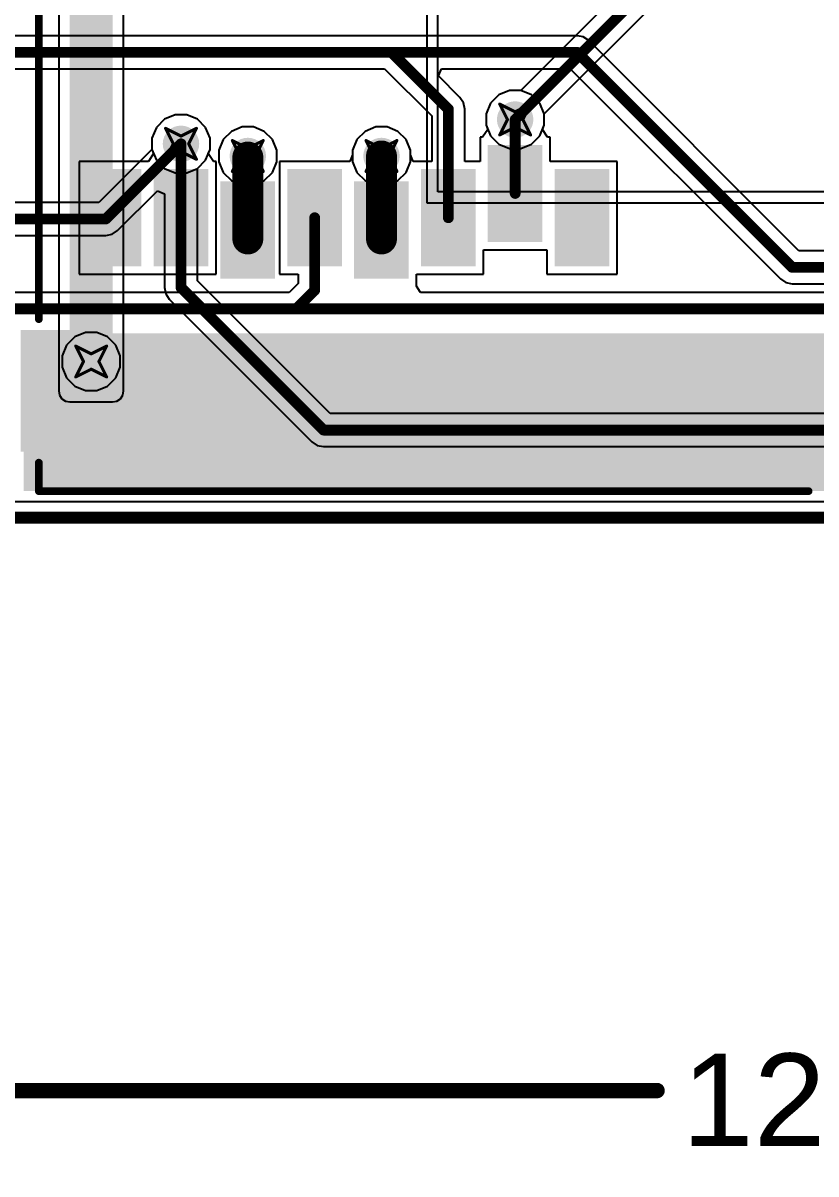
# Model space of a CAD drawing. Header units: inches. Extents: x -3 to 488, y -11 to 93.
# Drawn here: x 45.92 to 58.97, y -10.8 to 8.14 of the extents above; entities that cross this region are included whole.
import ezdxf

# ---------------------------------------------------------------- set-up
doc = ezdxf.new("R2010")
doc.units = ezdxf.units.IN
for name, color, linetype in [('Board Cutout', 216, 'Continuous'), ('Bottom Layer', 5, 'Continuous'), ('Dimension', 6, 'Continuous'), ('Drill Drawing', 1, 'Continuous'), ('Layer 1', 16, 'Continuous'), ('Layer 2', 76, 'Continuous'), ('Top Layer', 1, 'Continuous'), ('Top Overlay', 2, 'Continuous'), ('Top Paste', 8, 'Continuous'), ('Top Solder', 216, 'Continuous'), ('Via Holes', 16, 'Continuous')]:
    doc.layers.add(name, color=color, linetype=linetype)
doc.styles.add('Arial', font='', dxfattribs={"height": 0.2})
doc.styles.get('Arial').set_extended_font_data('Arial')

msp = doc.modelspace()

# ---------------------------------------------------------------- hatches: boundary and pattern name
at = {"layer": 'Bottom Layer'}
h = msp.add_hatch(color=5, dxfattribs=at)
edge = h.paths.add_edge_path()
edge.add_arc((54.018, 6.554), 0.3, 0, 360)
h = msp.add_hatch(color=5, dxfattribs=at)
edge = h.paths.add_edge_path()
edge.add_arc((48.518, 6.154), 0.3, 0, 360)
h = msp.add_hatch(color=5, dxfattribs=at)
edge = h.paths.add_edge_path()
edge.add_arc((49.618, 5.954), 0.3, 0, 360)
h = msp.add_hatch(color=5, dxfattribs=at)
edge = h.paths.add_edge_path()
edge.add_arc((51.818, 5.954), 0.3, 0, 360)
h = msp.add_hatch(color=5, dxfattribs=at)
edge = h.paths.add_edge_path()
edge.add_arc((47.04, 2.571), 0.3, 0, 360)
at = {"layer": 'Layer 1'}
h = msp.add_hatch(color=16, dxfattribs=at)
edge = h.paths.add_edge_path()
edge.add_arc((54.018, 6.554), 0.3, 0, 360)
h = msp.add_hatch(color=16, dxfattribs=at)
edge = h.paths.add_edge_path()
edge.add_arc((48.518, 6.154), 0.3, 0, 360)
h = msp.add_hatch(color=16, dxfattribs=at)
edge = h.paths.add_edge_path()
edge.add_arc((49.618, 5.954), 0.3, 0, 360)
h = msp.add_hatch(color=16, dxfattribs=at)
edge = h.paths.add_edge_path()
edge.add_arc((51.818, 5.954), 0.3, 0, 360)
h = msp.add_hatch(color=16, dxfattribs=at)
edge = h.paths.add_edge_path()
edge.add_arc((47.04, 2.571), 0.3, 0, 360)
at = {"layer": 'Layer 2'}
msp.add_hatch(color=76, dxfattribs=at).paths.add_polyline_path([(46.686, 2.087), (47.391, 2.087), (47.391, 17.686), (46.686, 17.686)])
h = msp.add_hatch(color=76, dxfattribs=at)
edge = h.paths.add_edge_path()
edge.add_arc((54.018, 6.554), 0.3, 0, 360)
h = msp.add_hatch(color=76, dxfattribs=at)
edge = h.paths.add_edge_path()
edge.add_arc((48.518, 6.154), 0.3, 0, 360)
h = msp.add_hatch(color=76, dxfattribs=at)
edge = h.paths.add_edge_path()
edge.add_arc((49.618, 5.954), 0.3, 0, 360)
h = msp.add_hatch(color=76, dxfattribs=at)
edge = h.paths.add_edge_path()
edge.add_arc((51.818, 5.954), 0.3, 0, 360)
h = msp.add_hatch(color=76, dxfattribs=at)
edge = h.paths.add_edge_path()
edge.add_arc((47.04, 2.571), 0.3, 0, 360)
at = {"layer": 'Top Layer'}
h = msp.add_hatch(color=1, dxfattribs=at)
edge = h.paths.add_edge_path()
edge.add_arc((54.018, 6.554), 0.3, 0, 360)
h = msp.add_hatch(color=1, dxfattribs=at)
edge = h.paths.add_edge_path()
edge.add_arc((48.518, 6.154), 0.3, 0, 360)
h = msp.add_hatch(color=1, dxfattribs=at)
edge = h.paths.add_edge_path()
edge.add_arc((49.618, 5.954), 0.3, 0, 360)
h = msp.add_hatch(color=1, dxfattribs=at)
edge = h.paths.add_edge_path()
edge.add_arc((51.818, 5.954), 0.3, 0, 360)
for points in [[(53.618, 6.087), (54.418, 6.087), (54.418, 4.587), (53.618, 4.587)], [(47.018, 5.687), (47.818, 5.687), (47.818, 4.187), (47.018, 4.187)], [(48.118, 5.687), (48.918, 5.687), (48.918, 4.187), (48.118, 4.187)], [(50.318, 5.687), (51.118, 5.687), (51.118, 4.187), (50.318, 4.187)], [(52.518, 5.687), (53.318, 5.687), (53.318, 4.187), (52.518, 4.187)], [(54.718, 5.687), (55.518, 5.687), (55.518, 4.187), (54.718, 4.187)], [(49.218, 5.487), (50.018, 5.487), (50.018, 3.987), (49.218, 3.987)], [(51.418, 5.487), (52.218, 5.487), (52.218, 3.987), (51.418, 3.987)], [(45.928, 0.437), (60.478, 0.437), (60.478, 3.037), (45.928, 3.037)], [(45.928, 3.037), (47.328, 3.037), (47.328, 1.137), (45.928, 1.137)]]:
    msp.add_hatch(color=1, dxfattribs=at).paths.add_polyline_path(points)
h = msp.add_hatch(color=1, dxfattribs=at)
edge = h.paths.add_edge_path()
edge.add_arc((47.04, 2.571), 0.3, 0, 360)
at = {"layer": 'Top Paste'}
for points in [[(53.618, 6.087), (54.418, 6.087), (54.418, 4.587), (53.618, 4.587)], [(47.018, 5.687), (47.818, 5.687), (47.818, 4.187), (47.018, 4.187)], [(48.118, 5.687), (48.918, 5.687), (48.918, 4.187), (48.118, 4.187)], [(50.318, 5.687), (51.118, 5.687), (51.118, 4.187), (50.318, 4.187)], [(52.518, 5.687), (53.318, 5.687), (53.318, 4.187), (52.518, 4.187)], [(54.718, 5.687), (55.518, 5.687), (55.518, 4.187), (54.718, 4.187)], [(49.218, 5.487), (50.018, 5.487), (50.018, 3.987), (49.218, 3.987)], [(51.418, 5.487), (52.218, 5.487), (52.218, 3.987), (51.418, 3.987)], [(45.928, 3.037), (47.328, 3.037), (47.328, 1.137), (45.928, 1.137)]]:
    msp.add_hatch(color=8, dxfattribs=at).paths.add_polyline_path(points)
at = {"layer": 'Top Solder'}
for points in [[(53.568, 6.137), (54.468, 6.137), (54.468, 4.537), (53.568, 4.537)], [(46.968, 5.737), (47.868, 5.737), (47.868, 4.137), (46.968, 4.137)], [(48.068, 5.737), (48.968, 5.737), (48.968, 4.137), (48.068, 4.137)], [(50.268, 5.737), (51.168, 5.737), (51.168, 4.137), (50.268, 4.137)], [(52.468, 5.737), (53.368, 5.737), (53.368, 4.137), (52.468, 4.137)], [(54.668, 5.737), (55.568, 5.737), (55.568, 4.137), (54.668, 4.137)], [(49.168, 5.537), (50.068, 5.537), (50.068, 3.937), (49.168, 3.937)], [(51.368, 5.537), (52.268, 5.537), (52.268, 3.937), (51.368, 3.937)], [(45.878, 3.087), (47.378, 3.087), (47.378, 1.087), (45.878, 1.087)]]:
    msp.add_hatch(color=216, dxfattribs=at).paths.add_polyline_path(points)
at = {"layer": 'Via Holes'}
h = msp.add_hatch(color=7, dxfattribs=at)
edge = h.paths.add_edge_path()
edge.add_arc((54.018, 6.554), 0.15, 0, 360)
h = msp.add_hatch(color=7, dxfattribs=at)
edge = h.paths.add_edge_path()
edge.add_arc((48.518, 6.154), 0.15, 0, 360)
h = msp.add_hatch(color=7, dxfattribs=at)
edge = h.paths.add_edge_path()
edge.add_arc((49.618, 5.954), 0.15, 0, 360)
h = msp.add_hatch(color=7, dxfattribs=at)
edge = h.paths.add_edge_path()
edge.add_arc((51.818, 5.954), 0.15, 0, 360)
h = msp.add_hatch(color=7, dxfattribs=at)
edge = h.paths.add_edge_path()
edge.add_arc((47.04, 2.571), 0.15, 0, 360)

# ---------------------------------------------------------------- linework, layer by layer
at = {"layer": 'Board Cutout'}
msp.add_lwpolyline([(0.01, 0, 0.2, 0.2, 0), (60.01, 0, 0.2, 0.2, 0)], format="xyseb", dxfattribs=at)
at = {"layer": 'Bottom Layer'}
for p, q in [((53.923, 7.032), (53.747, 6.959)), ((54.113, 7.032), (53.923, 7.032)), ((54.289, 6.959), (54.113, 7.032)), ((53.613, 6.825), (53.54, 6.649)), ((53.747, 6.959), (53.613, 6.825)), ((54.423, 6.825), (54.289, 6.959)), ((54.496, 6.649), (54.423, 6.825)), ((48.423, 6.632), (48.248, 6.559)), ((48.613, 6.632), (48.423, 6.632)), ((48.789, 6.559), (48.613, 6.632)), ((53.54, 6.649), (53.54, 6.459)), ((54.496, 6.459), (54.496, 6.649)), ((48.248, 6.559), (48.113, 6.425)), ((48.923, 6.425), (48.789, 6.559)), ((53.54, 6.459), (53.613, 6.283)), ((54.423, 6.283), (54.496, 6.459)), ((48.113, 6.425), (48.04, 6.249)), ((48.996, 6.249), (48.923, 6.425)), ((49.348, 6.359), (49.213, 6.225)), ((49.523, 6.432), (49.348, 6.359)), ((49.713, 6.432), (49.523, 6.432)), ((49.889, 6.359), (49.713, 6.432)), ((50.023, 6.225), (49.889, 6.359)), ((53.613, 6.283), (53.747, 6.149)), ((54.289, 6.149), (54.423, 6.283)), ((48.04, 6.249), (48.04, 6.059)), ((48.996, 6.059), (48.996, 6.249)), ((49.213, 6.225), (49.14, 6.049)), ((50.096, 6.049), (50.023, 6.225)), ((53.747, 6.149), (53.923, 6.076)), ((53.923, 6.076), (54.113, 6.076)), ((54.113, 6.076), (54.289, 6.149)), ((48.04, 6.059), (48.113, 5.883)), ((48.113, 5.883), (48.248, 5.749)), ((48.789, 5.749), (48.923, 5.883)), ((48.923, 5.883), (48.996, 6.059)), ((49.14, 6.049), (49.14, 5.859)), ((50.096, 5.859), (50.096, 6.049)), ((48.248, 5.749), (48.423, 5.676)), ((48.613, 5.676), (48.789, 5.749)), ((49.14, 5.859), (49.213, 5.683)), ((49.213, 5.683), (49.348, 5.549)), ((49.889, 5.549), (50.023, 5.683)), ((50.023, 5.683), (50.096, 5.859)), ((48.423, 5.676), (48.613, 5.676)), ((49.348, 5.549), (49.523, 5.476)), ((49.713, 5.476), (49.889, 5.549)), ((49.523, 5.476), (49.713, 5.476)), ((46.945, 3.049), (46.769, 2.976)), ((47.135, 3.049), (46.945, 3.049)), ((47.311, 2.976), (47.135, 3.049)), ((46.635, 2.842), (46.562, 2.666)), ((46.769, 2.976), (46.635, 2.842)), ((47.445, 2.842), (47.311, 2.976)), ((47.518, 2.666), (47.445, 2.842)), ((46.562, 2.666), (46.562, 2.476)), ((47.518, 2.476), (47.518, 2.666)), ((46.562, 2.476), (46.635, 2.301)), ((47.445, 2.301), (47.518, 2.476)), ((46.635, 2.301), (46.769, 2.166)), ((47.311, 2.166), (47.445, 2.301)), ((46.769, 2.166), (46.945, 2.094)), ((46.945, 2.094), (47.135, 2.094)), ((47.135, 2.094), (47.311, 2.166)), ((60.01, 0.259), (0.269, 0.259))]:
    msp.add_line(p, q, dxfattribs=at)
at = {"layer": 'Dimension'}
msp.add_lwpolyline([(0, -9.429, 0.254, 0.254, 0), (56.354, -9.429, 0.254, 0.254, 0)], format="xyseb", dxfattribs=at)
msp.add_lwpolyline([(56.29, -9.429, 0.127, 0.127, 1), (56.417, -9.429, 0.127, 0.127, 1)], format="xyseb", close=True, dxfattribs=at)
at = {"layer": 'Drill Drawing'}
for points in [[(53.764, 6.808, 0.0508, 0.0508, 0), (54.018, 6.681, 0.0508, 0.0508, 0)], [(53.764, 6.808, 0.0508, 0.0508, 0), (53.891, 6.554, 0.0508, 0.0508, 0)], [(54.018, 6.681, 0.0508, 0.0508, 0), (54.272, 6.808, 0.0508, 0.0508, 0)], [(54.145, 6.554, 0.0508, 0.0508, 0), (54.272, 6.808, 0.0508, 0.0508, 0)], [(53.764, 6.3, 0.0508, 0.0508, 0), (53.891, 6.554, 0.0508, 0.0508, 0)], [(53.764, 6.3, 0.0508, 0.0508, 0), (54.018, 6.427, 0.0508, 0.0508, 0)], [(54.018, 6.427, 0.0508, 0.0508, 0), (54.272, 6.3, 0.0508, 0.0508, 0)], [(54.145, 6.554, 0.0508, 0.0508, 0), (54.272, 6.3, 0.0508, 0.0508, 0)], [(48.264, 6.408, 0.0508, 0.0508, 0), (48.518, 6.281, 0.0508, 0.0508, 0)], [(48.264, 6.408, 0.0508, 0.0508, 0), (48.391, 6.154, 0.0508, 0.0508, 0)], [(48.518, 6.281, 0.0508, 0.0508, 0), (48.772, 6.408, 0.0508, 0.0508, 0)], [(48.645, 6.154, 0.0508, 0.0508, 0), (48.772, 6.408, 0.0508, 0.0508, 0)], [(48.264, 5.9, 0.0508, 0.0508, 0), (48.391, 6.154, 0.0508, 0.0508, 0)], [(48.645, 6.154, 0.0508, 0.0508, 0), (48.772, 5.9, 0.0508, 0.0508, 0)], [(49.364, 6.208, 0.0508, 0.0508, 0), (49.618, 6.081, 0.0508, 0.0508, 0)], [(49.364, 6.208, 0.0508, 0.0508, 0), (49.491, 5.954, 0.0508, 0.0508, 0)], [(49.618, 6.081, 0.0508, 0.0508, 0), (49.872, 6.208, 0.0508, 0.0508, 0)], [(49.745, 5.954, 0.0508, 0.0508, 0), (49.872, 6.208, 0.0508, 0.0508, 0)], [(51.564, 6.208, 0.0508, 0.0508, 0), (51.818, 6.081, 0.0508, 0.0508, 0)], [(51.564, 6.208, 0.0508, 0.0508, 0), (51.691, 5.954, 0.0508, 0.0508, 0)], [(51.818, 6.081, 0.0508, 0.0508, 0), (52.072, 6.208, 0.0508, 0.0508, 0)], [(51.945, 5.954, 0.0508, 0.0508, 0), (52.072, 6.208, 0.0508, 0.0508, 0)], [(48.264, 5.9, 0.0508, 0.0508, 0), (48.518, 6.027, 0.0508, 0.0508, 0)], [(48.518, 6.027, 0.0508, 0.0508, 0), (48.772, 5.9, 0.0508, 0.0508, 0)], [(49.364, 5.7, 0.0508, 0.0508, 0), (49.491, 5.954, 0.0508, 0.0508, 0)], [(49.745, 5.954, 0.0508, 0.0508, 0), (49.872, 5.7, 0.0508, 0.0508, 0)], [(51.564, 5.7, 0.0508, 0.0508, 0), (51.691, 5.954, 0.0508, 0.0508, 0)], [(51.945, 5.954, 0.0508, 0.0508, 0), (52.072, 5.7, 0.0508, 0.0508, 0)], [(49.364, 5.7, 0.0508, 0.0508, 0), (49.618, 5.827, 0.0508, 0.0508, 0)], [(49.618, 5.827, 0.0508, 0.0508, 0), (49.872, 5.7, 0.0508, 0.0508, 0)], [(51.564, 5.7, 0.0508, 0.0508, 0), (51.818, 5.827, 0.0508, 0.0508, 0)], [(51.818, 5.827, 0.0508, 0.0508, 0), (52.072, 5.7, 0.0508, 0.0508, 0)], [(46.786, 2.825, 0.0508, 0.0508, 0), (47.04, 2.698, 0.0508, 0.0508, 0)], [(46.786, 2.825, 0.0508, 0.0508, 0), (46.913, 2.571, 0.0508, 0.0508, 0)], [(47.04, 2.698, 0.0508, 0.0508, 0), (47.294, 2.825, 0.0508, 0.0508, 0)], [(47.167, 2.571, 0.0508, 0.0508, 0), (47.294, 2.825, 0.0508, 0.0508, 0)], [(46.786, 2.317, 0.0508, 0.0508, 0), (46.913, 2.571, 0.0508, 0.0508, 0)], [(46.786, 2.317, 0.0508, 0.0508, 0), (47.04, 2.444, 0.0508, 0.0508, 0)], [(47.04, 2.444, 0.0508, 0.0508, 0), (47.294, 2.317, 0.0508, 0.0508, 0)], [(47.167, 2.571, 0.0508, 0.0508, 0), (47.294, 2.317, 0.0508, 0.0508, 0)]]:
    msp.add_lwpolyline(points, format="xyseb", dxfattribs=at)
for points in [[(53.751, 6.808, 0.0254, 0.0254, 1), (53.777, 6.808, 0.0254, 0.0254, 1)], [(53.751, 6.808, 0.0254, 0.0254, 1), (53.777, 6.808, 0.0254, 0.0254, 1)], [(54.259, 6.808, 0.0254, 0.0254, 1), (54.285, 6.808, 0.0254, 0.0254, 1)], [(54.259, 6.808, 0.0254, 0.0254, 1), (54.285, 6.808, 0.0254, 0.0254, 1)], [(54.005, 6.681, 0.0254, 0.0254, 1), (54.031, 6.681, 0.0254, 0.0254, 1)], [(54.005, 6.681, 0.0254, 0.0254, 1), (54.031, 6.681, 0.0254, 0.0254, 1)], [(53.878, 6.554, 0.0254, 0.0254, 1), (53.904, 6.554, 0.0254, 0.0254, 1)], [(53.878, 6.554, 0.0254, 0.0254, 1), (53.904, 6.554, 0.0254, 0.0254, 1)], [(54.005, 6.427, 0.0254, 0.0254, 1), (54.031, 6.427, 0.0254, 0.0254, 1)], [(54.005, 6.427, 0.0254, 0.0254, 1), (54.031, 6.427, 0.0254, 0.0254, 1)], [(54.132, 6.554, 0.0254, 0.0254, 1), (54.158, 6.554, 0.0254, 0.0254, 1)], [(54.132, 6.554, 0.0254, 0.0254, 1), (54.158, 6.554, 0.0254, 0.0254, 1)], [(48.251, 6.408, 0.0254, 0.0254, 1), (48.277, 6.408, 0.0254, 0.0254, 1)], [(48.251, 6.408, 0.0254, 0.0254, 1), (48.277, 6.408, 0.0254, 0.0254, 1)], [(48.505, 6.281, 0.0254, 0.0254, 1), (48.531, 6.281, 0.0254, 0.0254, 1)], [(48.505, 6.281, 0.0254, 0.0254, 1), (48.531, 6.281, 0.0254, 0.0254, 1)], [(48.759, 6.408, 0.0254, 0.0254, 1), (48.785, 6.408, 0.0254, 0.0254, 1)], [(48.759, 6.408, 0.0254, 0.0254, 1), (48.785, 6.408, 0.0254, 0.0254, 1)], [(53.751, 6.3, 0.0254, 0.0254, 1), (53.777, 6.3, 0.0254, 0.0254, 1)], [(53.751, 6.3, 0.0254, 0.0254, 1), (53.777, 6.3, 0.0254, 0.0254, 1)], [(54.259, 6.3, 0.0254, 0.0254, 1), (54.285, 6.3, 0.0254, 0.0254, 1)], [(54.259, 6.3, 0.0254, 0.0254, 1), (54.285, 6.3, 0.0254, 0.0254, 1)], [(48.378, 6.154, 0.0254, 0.0254, 1), (48.404, 6.154, 0.0254, 0.0254, 1)], [(48.378, 6.154, 0.0254, 0.0254, 1), (48.404, 6.154, 0.0254, 0.0254, 1)], [(48.632, 6.154, 0.0254, 0.0254, 1), (48.658, 6.154, 0.0254, 0.0254, 1)], [(48.632, 6.154, 0.0254, 0.0254, 1), (48.658, 6.154, 0.0254, 0.0254, 1)], [(49.351, 6.208, 0.0254, 0.0254, 1), (49.377, 6.208, 0.0254, 0.0254, 1)], [(49.351, 6.208, 0.0254, 0.0254, 1), (49.377, 6.208, 0.0254, 0.0254, 1)], [(49.605, 6.081, 0.0254, 0.0254, 1), (49.631, 6.081, 0.0254, 0.0254, 1)], [(49.605, 6.081, 0.0254, 0.0254, 1), (49.631, 6.081, 0.0254, 0.0254, 1)], [(49.859, 6.208, 0.0254, 0.0254, 1), (49.885, 6.208, 0.0254, 0.0254, 1)], [(49.859, 6.208, 0.0254, 0.0254, 1), (49.885, 6.208, 0.0254, 0.0254, 1)], [(51.551, 6.208, 0.0254, 0.0254, 1), (51.577, 6.208, 0.0254, 0.0254, 1)], [(51.551, 6.208, 0.0254, 0.0254, 1), (51.577, 6.208, 0.0254, 0.0254, 1)], [(51.805, 6.081, 0.0254, 0.0254, 1), (51.831, 6.081, 0.0254, 0.0254, 1)], [(51.805, 6.081, 0.0254, 0.0254, 1), (51.831, 6.081, 0.0254, 0.0254, 1)], [(52.059, 6.208, 0.0254, 0.0254, 1), (52.085, 6.208, 0.0254, 0.0254, 1)], [(52.059, 6.208, 0.0254, 0.0254, 1), (52.085, 6.208, 0.0254, 0.0254, 1)], [(48.251, 5.9, 0.0254, 0.0254, 1), (48.277, 5.9, 0.0254, 0.0254, 1)], [(48.251, 5.9, 0.0254, 0.0254, 1), (48.277, 5.9, 0.0254, 0.0254, 1)], [(48.505, 6.027, 0.0254, 0.0254, 1), (48.531, 6.027, 0.0254, 0.0254, 1)], [(48.505, 6.027, 0.0254, 0.0254, 1), (48.531, 6.027, 0.0254, 0.0254, 1)], [(48.759, 5.9, 0.0254, 0.0254, 1), (48.785, 5.9, 0.0254, 0.0254, 1)], [(48.759, 5.9, 0.0254, 0.0254, 1), (48.785, 5.9, 0.0254, 0.0254, 1)], [(49.478, 5.954, 0.0254, 0.0254, 1), (49.504, 5.954, 0.0254, 0.0254, 1)], [(49.478, 5.954, 0.0254, 0.0254, 1), (49.504, 5.954, 0.0254, 0.0254, 1)], [(49.732, 5.954, 0.0254, 0.0254, 1), (49.758, 5.954, 0.0254, 0.0254, 1)], [(49.732, 5.954, 0.0254, 0.0254, 1), (49.758, 5.954, 0.0254, 0.0254, 1)], [(51.678, 5.954, 0.0254, 0.0254, 1), (51.704, 5.954, 0.0254, 0.0254, 1)], [(51.678, 5.954, 0.0254, 0.0254, 1), (51.704, 5.954, 0.0254, 0.0254, 1)], [(51.932, 5.954, 0.0254, 0.0254, 1), (51.958, 5.954, 0.0254, 0.0254, 1)], [(51.932, 5.954, 0.0254, 0.0254, 1), (51.958, 5.954, 0.0254, 0.0254, 1)], [(49.351, 5.7, 0.0254, 0.0254, 1), (49.377, 5.7, 0.0254, 0.0254, 1)], [(49.351, 5.7, 0.0254, 0.0254, 1), (49.377, 5.7, 0.0254, 0.0254, 1)], [(49.605, 5.827, 0.0254, 0.0254, 1), (49.631, 5.827, 0.0254, 0.0254, 1)], [(49.605, 5.827, 0.0254, 0.0254, 1), (49.631, 5.827, 0.0254, 0.0254, 1)], [(49.859, 5.7, 0.0254, 0.0254, 1), (49.885, 5.7, 0.0254, 0.0254, 1)], [(49.859, 5.7, 0.0254, 0.0254, 1), (49.885, 5.7, 0.0254, 0.0254, 1)], [(51.551, 5.7, 0.0254, 0.0254, 1), (51.577, 5.7, 0.0254, 0.0254, 1)], [(51.551, 5.7, 0.0254, 0.0254, 1), (51.577, 5.7, 0.0254, 0.0254, 1)], [(51.805, 5.827, 0.0254, 0.0254, 1), (51.831, 5.827, 0.0254, 0.0254, 1)], [(51.805, 5.827, 0.0254, 0.0254, 1), (51.831, 5.827, 0.0254, 0.0254, 1)], [(52.059, 5.7, 0.0254, 0.0254, 1), (52.085, 5.7, 0.0254, 0.0254, 1)], [(52.059, 5.7, 0.0254, 0.0254, 1), (52.085, 5.7, 0.0254, 0.0254, 1)], [(46.773, 2.825, 0.0254, 0.0254, 1), (46.799, 2.825, 0.0254, 0.0254, 1)], [(46.773, 2.825, 0.0254, 0.0254, 1), (46.799, 2.825, 0.0254, 0.0254, 1)], [(47.281, 2.825, 0.0254, 0.0254, 1), (47.307, 2.825, 0.0254, 0.0254, 1)], [(47.281, 2.825, 0.0254, 0.0254, 1), (47.307, 2.825, 0.0254, 0.0254, 1)], [(47.027, 2.698, 0.0254, 0.0254, 1), (47.053, 2.698, 0.0254, 0.0254, 1)], [(47.027, 2.698, 0.0254, 0.0254, 1), (47.053, 2.698, 0.0254, 0.0254, 1)], [(46.9, 2.571, 0.0254, 0.0254, 1), (46.926, 2.571, 0.0254, 0.0254, 1)], [(46.9, 2.571, 0.0254, 0.0254, 1), (46.926, 2.571, 0.0254, 0.0254, 1)], [(47.027, 2.444, 0.0254, 0.0254, 1), (47.053, 2.444, 0.0254, 0.0254, 1)], [(47.027, 2.444, 0.0254, 0.0254, 1), (47.053, 2.444, 0.0254, 0.0254, 1)], [(47.154, 2.571, 0.0254, 0.0254, 1), (47.18, 2.571, 0.0254, 0.0254, 1)], [(47.154, 2.571, 0.0254, 0.0254, 1), (47.18, 2.571, 0.0254, 0.0254, 1)], [(46.773, 2.317, 0.0254, 0.0254, 1), (46.799, 2.317, 0.0254, 0.0254, 1)], [(46.773, 2.317, 0.0254, 0.0254, 1), (46.799, 2.317, 0.0254, 0.0254, 1)], [(47.281, 2.317, 0.0254, 0.0254, 1), (47.307, 2.317, 0.0254, 0.0254, 1)], [(47.281, 2.317, 0.0254, 0.0254, 1), (47.307, 2.317, 0.0254, 0.0254, 1)]]:
    msp.add_lwpolyline(points, format="xyseb", close=True, dxfattribs=at)
at = {"layer": 'Layer 1'}
for p, q in [((53.923, 7.032), (53.747, 6.959)), ((54.113, 7.032), (53.923, 7.032)), ((54.289, 6.959), (54.113, 7.032)), ((53.613, 6.825), (53.54, 6.649)), ((53.747, 6.959), (53.613, 6.825)), ((54.423, 6.825), (54.289, 6.959)), ((54.496, 6.649), (54.423, 6.825)), ((48.423, 6.632), (48.248, 6.559)), ((48.613, 6.632), (48.423, 6.632)), ((48.789, 6.559), (48.613, 6.632)), ((53.54, 6.649), (53.54, 6.459)), ((54.496, 6.459), (54.496, 6.649)), ((48.248, 6.559), (48.113, 6.425)), ((48.923, 6.425), (48.789, 6.559)), ((53.54, 6.459), (53.613, 6.283)), ((54.423, 6.283), (54.496, 6.459)), ((48.113, 6.425), (48.04, 6.249)), ((48.996, 6.249), (48.923, 6.425)), ((51.547, 6.359), (51.413, 6.225)), ((51.723, 6.432), (51.547, 6.359)), ((51.913, 6.432), (51.723, 6.432)), ((52.089, 6.359), (51.913, 6.432)), ((52.223, 6.225), (52.089, 6.359)), ((53.613, 6.283), (53.747, 6.149)), ((54.289, 6.149), (54.423, 6.283)), ((48.04, 6.249), (48.04, 6.061)), ((48.996, 6.059), (48.996, 6.249)), ((51.413, 6.225), (51.34, 6.049)), ((52.296, 6.049), (52.223, 6.225)), ((53.747, 6.149), (53.923, 6.076)), ((53.923, 6.076), (54.113, 6.076)), ((54.113, 6.076), (54.289, 6.149)), ((48.04, 6.061), (47.168, 5.189)), ((48.79, 5.75), (48.923, 5.883)), ((48.923, 5.883), (48.996, 6.059)), ((51.34, 6.049), (51.34, 5.859)), ((52.296, 5.859), (52.296, 6.049)), ((48.79, 3.899), (48.79, 5.75)), ((51.34, 5.859), (51.413, 5.683)), ((51.413, 5.683), (51.547, 5.549)), ((52.089, 5.549), (52.223, 5.683)), ((52.223, 5.683), (52.296, 5.859)), ((51.547, 5.549), (51.723, 5.476)), ((51.913, 5.476), (52.089, 5.549)), ((47.473, 4.725), (48.129, 5.38)), ((48.129, 5.38), (48.246, 5.332)), ((48.246, 5.332), (48.246, 3.787)), ((51.723, 5.476), (51.913, 5.476)), ((47.168, 5.189), (34.591, 5.189)), ((34.478, 4.645), (47.281, 4.645)), ((47.281, 4.645), (47.385, 4.666)), ((47.385, 4.666), (47.473, 4.725)), ((50.975, 1.714), (48.79, 3.899)), ((48.246, 3.787), (48.267, 3.683)), ((48.267, 3.683), (48.326, 3.595)), ((48.326, 3.595), (50.671, 1.25)), ((46.945, 3.049), (46.769, 2.976)), ((47.135, 3.049), (46.945, 3.049)), ((47.311, 2.976), (47.135, 3.049)), ((46.635, 2.842), (46.562, 2.666)), ((46.769, 2.976), (46.635, 2.842)), ((47.445, 2.842), (47.311, 2.976)), ((47.518, 2.666), (47.445, 2.842)), ((46.562, 2.666), (46.562, 2.476)), ((47.518, 2.476), (47.518, 2.666)), ((46.562, 2.476), (46.635, 2.301)), ((47.445, 2.301), (47.518, 2.476)), ((46.635, 2.301), (46.769, 2.166)), ((47.311, 2.166), (47.445, 2.301)), ((46.769, 2.166), (46.945, 2.094)), ((46.945, 2.094), (47.135, 2.094)), ((47.135, 2.094), (47.311, 2.166)), ((63.805, 1.714), (50.975, 1.714)), ((50.671, 1.25), (50.671, 1.25)), ((50.671, 1.25), (50.759, 1.191)), ((50.759, 1.191), (50.863, 1.17)), ((50.863, 1.17), (50.863, 1.17)), ((50.863, 1.17), (63.805, 1.17)), ((60.01, 0.259), (0.269, 0.259))]:
    msp.add_line(p, q, dxfattribs=at)
for points in [[(47.281, 4.917, 0.178, 0.178, 0), (48.518, 6.154, 0.178, 0.178, 0)], [(48.518, 3.787, 0.178, 0.178, 0), (48.518, 6.154, 0.178, 0.178, 0)], [(34.478, 4.917, 0.178, 0.178, 0), (47.281, 4.917, 0.178, 0.178, 0)], [(48.518, 3.787, 0.178, 0.178, 0), (50.863, 1.442, 0.178, 0.178, 0)], [(50.863, 1.442, 0.178, 0.178, 0), (64.209, 1.442, 0.178, 0.178, 0)]]:
    msp.add_lwpolyline(points, format="xyseb", dxfattribs=at)
for points in [[(48.474, 6.154, 0.0889, 0.0889, 1), (48.563, 6.154, 0.0889, 0.0889, 1)], [(48.474, 6.154, 0.0889, 0.0889, 1), (48.563, 6.154, 0.0889, 0.0889, 1)], [(47.237, 4.917, 0.0889, 0.0889, 1), (47.325, 4.917, 0.0889, 0.0889, 1)], [(47.237, 4.917, 0.0889, 0.0889, 1), (47.325, 4.917, 0.0889, 0.0889, 1)], [(48.474, 3.787, 0.0889, 0.0889, 1), (48.563, 3.787, 0.0889, 0.0889, 1)], [(48.474, 3.787, 0.0889, 0.0889, 1), (48.563, 3.787, 0.0889, 0.0889, 1)], [(50.818, 1.442, 0.0889, 0.0889, 1), (50.907, 1.442, 0.0889, 0.0889, 1)], [(50.818, 1.442, 0.0889, 0.0889, 1), (50.907, 1.442, 0.0889, 0.0889, 1)]]:
    msp.add_lwpolyline(points, format="xyseb", close=True, dxfattribs=at)
at = {"layer": 'Layer 2'}
for p, q in [((46.505, 17.686), (46.505, 2.087)), ((47.573, 2.087), (47.573, 17.686)), ((52.565, 15.179), (52.565, 5.363)), ((52.746, 5.363), (52.746, 15.179)), ((56.566, 9.487), (54.111, 7.032)), ((54.496, 6.647), (57.03, 9.182)), ((53.923, 7.032), (53.747, 6.959)), ((54.111, 7.032), (53.923, 7.032)), ((53.613, 6.825), (53.54, 6.649)), ((53.747, 6.959), (53.613, 6.825)), ((48.423, 6.632), (48.248, 6.559)), ((48.613, 6.632), (48.423, 6.632)), ((48.789, 6.559), (48.613, 6.632)), ((53.54, 6.649), (53.54, 6.459)), ((54.496, 6.459), (54.496, 6.647)), ((48.248, 6.559), (48.113, 6.425)), ((48.923, 6.425), (48.789, 6.559)), ((53.54, 6.459), (53.613, 6.283)), ((54.423, 6.283), (54.496, 6.459)), ((48.113, 6.425), (48.04, 6.249)), ((48.996, 6.249), (48.923, 6.425)), ((49.348, 6.359), (49.213, 6.225)), ((49.523, 6.432), (49.348, 6.359)), ((49.713, 6.432), (49.523, 6.432)), ((49.889, 6.359), (49.713, 6.432)), ((50.023, 6.225), (49.889, 6.359)), ((51.547, 6.359), (51.413, 6.225)), ((51.723, 6.432), (51.547, 6.359)), ((51.913, 6.432), (51.723, 6.432)), ((52.089, 6.359), (51.913, 6.432)), ((52.223, 6.225), (52.089, 6.359)), ((53.613, 6.283), (53.747, 6.149)), ((54.289, 6.149), (54.423, 6.283)), ((48.04, 6.249), (48.04, 6.059)), ((48.996, 6.059), (48.996, 6.249)), ((49.213, 6.225), (49.14, 6.049)), ((50.096, 6.049), (50.023, 6.225)), ((51.413, 6.225), (51.34, 6.049)), ((52.296, 6.049), (52.223, 6.225)), ((53.747, 6.149), (53.923, 6.076)), ((53.923, 6.076), (54.113, 6.076)), ((54.113, 6.076), (54.289, 6.149)), ((48.04, 6.059), (48.113, 5.883)), ((48.113, 5.883), (48.248, 5.749)), ((48.789, 5.749), (48.923, 5.883)), ((48.923, 5.883), (48.996, 6.059)), ((49.14, 6.049), (49.14, 5.859)), ((50.096, 5.859), (50.096, 6.049)), ((51.34, 6.049), (51.34, 5.859)), ((52.296, 5.859), (52.296, 6.049)), ((48.248, 5.749), (48.423, 5.676)), ((48.613, 5.676), (48.789, 5.749)), ((49.14, 5.859), (49.213, 5.683)), ((49.213, 5.683), (49.348, 5.549)), ((49.889, 5.549), (50.023, 5.683)), ((50.023, 5.683), (50.096, 5.859)), ((51.34, 5.859), (51.413, 5.683)), ((51.413, 5.683), (51.547, 5.549)), ((52.089, 5.549), (52.223, 5.683)), ((52.223, 5.683), (52.296, 5.859)), ((48.423, 5.676), (48.613, 5.676)), ((49.348, 5.549), (49.523, 5.476)), ((49.713, 5.476), (49.889, 5.549)), ((51.547, 5.549), (51.723, 5.476)), ((51.913, 5.476), (52.089, 5.549)), ((49.523, 5.476), (49.713, 5.476)), ((51.723, 5.476), (51.913, 5.476)), ((52.565, 5.363), (52.565, 5.182)), ((59.816, 5.363), (52.746, 5.363)), ((52.565, 5.182), (59.997, 5.182)), ((46.505, 2.087), (46.519, 2.018)), ((47.559, 2.018), (47.573, 2.087)), ((46.519, 2.018), (46.558, 1.959)), ((46.558, 1.959), (46.617, 1.92)), ((46.617, 1.92), (46.686, 1.906)), ((46.686, 1.906), (47.391, 1.906)), ((47.391, 1.906), (47.461, 1.92)), ((47.461, 1.92), (47.52, 1.959)), ((47.52, 1.959), (47.559, 2.018)), ((60.01, 0.259), (0.269, 0.259))]:
    msp.add_line(p, q, dxfattribs=at)
msp.add_lwpolyline([(54.018, 6.554, 0.178, 0.178, 0), (56.838, 9.374, 0.178, 0.178, 0)], format="xyseb", dxfattribs=at)
msp.add_lwpolyline([(53.974, 6.554, 0.0889, 0.0889, 1), (54.063, 6.554, 0.0889, 0.0889, 1)], format="xyseb", close=True, dxfattribs=at)
at = {"layer": 'Top Layer'}
for p, q in [((55.036, 7.933), (21.751, 7.933)), ((55.14, 7.913), (55.036, 7.933)), ((55.229, 7.854), (55.14, 7.913)), ((58.688, 4.394), (55.229, 7.854)), ((37.356, 7.389), (51.87, 7.389)), ((51.87, 7.389), (52.646, 6.614)), ((52.757, 7.272), (52.805, 7.389)), ((52.805, 7.389), (54.924, 7.389)), ((54.924, 7.389), (58.383, 3.93)), ((53.11, 6.918), (52.757, 7.272)), ((53.923, 7.032), (53.747, 6.959)), ((54.113, 7.032), (53.923, 7.032)), ((54.289, 6.959), (54.113, 7.032)), ((53.169, 6.83), (53.11, 6.918)), ((53.11, 6.918), (53.11, 6.918)), ((53.19, 6.726), (53.169, 6.83)), ((53.613, 6.825), (53.54, 6.649)), ((53.747, 6.959), (53.613, 6.825)), ((54.423, 6.825), (54.289, 6.959)), ((54.496, 6.649), (54.423, 6.825)), ((48.423, 6.632), (48.248, 6.559)), ((48.613, 6.632), (48.423, 6.632)), ((48.789, 6.559), (48.613, 6.632)), ((53.19, 5.865), (53.19, 6.726)), ((53.54, 6.649), (53.54, 6.459)), ((54.496, 6.459), (54.496, 6.649)), ((48.248, 6.559), (48.113, 6.425)), ((48.923, 6.425), (48.789, 6.559)), ((52.646, 6.614), (52.646, 5.865)), ((53.54, 6.459), (53.568, 6.392)), ((54.468, 6.392), (54.496, 6.459)), ((48.113, 6.425), (48.04, 6.249)), ((48.996, 6.249), (48.923, 6.425)), ((51.547, 6.359), (51.413, 6.225)), ((51.723, 6.432), (51.547, 6.359)), ((51.913, 6.432), (51.723, 6.432)), ((52.089, 6.359), (51.913, 6.432)), ((52.223, 6.225), (52.089, 6.359)), ((53.483, 6.265), (53.44, 6.265)), ((53.44, 6.265), (53.44, 5.865)), ((53.568, 6.392), (53.483, 6.265)), ((54.553, 6.265), (54.468, 6.392)), ((54.596, 6.265), (54.553, 6.265)), ((54.596, 5.865), (54.596, 6.265)), ((48.04, 6.249), (48.04, 6.059)), ((48.996, 6.059), (48.996, 6.249)), ((51.413, 6.225), (51.34, 6.049)), ((52.296, 6.049), (52.223, 6.225)), ((48.068, 5.992), (47.983, 5.865)), ((48.04, 6.059), (48.068, 5.992)), ((48.968, 5.992), (48.996, 6.059)), ((49.053, 5.865), (48.968, 5.992)), ((51.34, 5.973), (51.296, 5.865)), ((51.34, 6.049), (51.34, 5.973)), ((52.296, 5.973), (52.296, 6.049)), ((52.34, 5.865), (52.296, 5.973)), ((47.983, 5.865), (46.84, 5.865)), ((46.84, 5.865), (46.84, 4.009)), ((49.096, 5.865), (49.053, 5.865)), ((49.096, 4.009), (49.096, 5.865)), ((51.296, 5.865), (50.14, 5.865)), ((50.14, 5.865), (50.14, 4.009)), ((52.646, 5.865), (52.34, 5.865)), ((53.44, 5.865), (53.19, 5.865)), ((55.696, 5.865), (54.596, 5.865)), ((55.696, 4.009), (55.696, 5.865)), ((53.496, 4.009), (53.496, 4.409)), ((53.496, 4.409), (54.54, 4.409)), ((54.54, 4.409), (54.54, 4.009)), ((101.09, 4.394), (58.688, 4.394)), ((46.84, 4.009), (49.096, 4.009)), ((50.14, 4.009), (50.446, 4.009)), ((50.446, 4.009), (50.446, 3.854)), ((52.396, 3.809), (52.396, 4.009)), ((52.396, 4.009), (53.496, 4.009)), ((54.54, 4.009), (55.696, 4.009)), ((50.446, 3.854), (50.301, 3.709)), ((52.46, 3.709), (52.396, 3.809)), ((58.383, 3.93), (58.472, 3.871)), ((58.472, 3.871), (58.576, 3.85)), ((58.576, 3.85), (69.435, 3.85)), ((50.301, 3.709), (37.183, 3.709)), ((61.307, 3.709), (52.46, 3.709))]:
    msp.add_line(p, q, dxfattribs=at)
for points in [[(36.534, 7.661, 0.178, 0.178, 0), (51.983, 7.661, 0.178, 0.178, 0)], [(51.983, 7.661, 0.178, 0.178, 0), (55.036, 7.661, 0.178, 0.178, 0)], [(51.983, 7.661, 0.178, 0.178, 0), (52.918, 6.726, 0.178, 0.178, 0)], [(55.036, 7.661, 0.178, 0.178, 0), (58.576, 4.122, 0.178, 0.178, 0)], [(52.918, 4.937, 0.178, 0.178, 0), (52.918, 6.726, 0.178, 0.178, 0)], [(54.018, 5.337, 0.178, 0.178, 0), (54.018, 6.554, 0.178, 0.178, 0)], [(48.518, 4.937, 0.178, 0.178, 0), (48.518, 6.154, 0.178, 0.178, 0)], [(49.618, 4.587, 0.508, 0.508, 0), (49.618, 5.937, 0.508, 0.508, 0)], [(51.818, 4.737, 0.508, 0.508, 0), (51.818, 5.954, 0.508, 0.508, 0)], [(49.618, 4.737, 0.178, 0.178, 0), (49.618, 5.954, 0.178, 0.178, 0)], [(50.718, 3.742, 0.178, 0.178, 0), (50.718, 4.937, 0.178, 0.178, 0)], [(51.818, 4.604, 0.508, 0.508, 0), (51.818, 4.737, 0.508, 0.508, 0)], [(51.818, 4.587, 0.508, 0.508, 0), (51.818, 4.604, 0.508, 0.508, 0)], [(58.576, 4.122, 0.178, 0.178, 0), (70.258, 4.122, 0.178, 0.178, 0)], [(50.413, 3.437, 0.178, 0.178, 0), (50.718, 3.742, 0.178, 0.178, 0)], [(35.173, 3.437, 0.178, 0.178, 0), (50.413, 3.437, 0.178, 0.178, 0)], [(50.413, 3.437, 0.178, 0.178, 0), (61.307, 3.437, 0.178, 0.178, 0)]]:
    msp.add_lwpolyline(points, format="xyseb", dxfattribs=at)
for points in [[(51.939, 7.661, 0.0889, 0.0889, 1), (52.027, 7.661, 0.0889, 0.0889, 1)], [(51.939, 7.661, 0.0889, 0.0889, 1), (52.027, 7.661, 0.0889, 0.0889, 1)], [(51.939, 7.661, 0.0889, 0.0889, 1), (52.027, 7.661, 0.0889, 0.0889, 1)], [(54.992, 7.661, 0.0889, 0.0889, 1), (55.081, 7.661, 0.0889, 0.0889, 1)], [(54.992, 7.661, 0.0889, 0.0889, 1), (55.081, 7.661, 0.0889, 0.0889, 1)], [(52.874, 6.726, 0.0889, 0.0889, 1), (52.963, 6.726, 0.0889, 0.0889, 1)], [(52.874, 6.726, 0.0889, 0.0889, 1), (52.963, 6.726, 0.0889, 0.0889, 1)], [(53.974, 6.554, 0.0889, 0.0889, 1), (54.063, 6.554, 0.0889, 0.0889, 1)], [(48.474, 6.154, 0.0889, 0.0889, 1), (48.563, 6.154, 0.0889, 0.0889, 1)], [(49.491, 5.937, 0.254, 0.254, 1), (49.745, 5.937, 0.254, 0.254, 1)], [(51.691, 5.954, 0.254, 0.254, 1), (51.945, 5.954, 0.254, 0.254, 1)], [(49.574, 5.954, 0.0889, 0.0889, 1), (49.663, 5.954, 0.0889, 0.0889, 1)], [(53.974, 5.337, 0.0889, 0.0889, 1), (54.063, 5.337, 0.0889, 0.0889, 1)], [(48.474, 4.937, 0.0889, 0.0889, 1), (48.563, 4.937, 0.0889, 0.0889, 1)], [(50.674, 4.937, 0.0889, 0.0889, 1), (50.763, 4.937, 0.0889, 0.0889, 1)], [(51.691, 4.737, 0.254, 0.254, 1), (51.945, 4.737, 0.254, 0.254, 1)], [(51.691, 4.737, 0.254, 0.254, 1), (51.945, 4.737, 0.254, 0.254, 1)], [(52.874, 4.937, 0.0889, 0.0889, 1), (52.963, 4.937, 0.0889, 0.0889, 1)], [(49.491, 4.587, 0.254, 0.254, 1), (49.745, 4.587, 0.254, 0.254, 1)], [(49.574, 4.737, 0.0889, 0.0889, 1), (49.663, 4.737, 0.0889, 0.0889, 1)], [(51.691, 4.604, 0.254, 0.254, 1), (51.945, 4.604, 0.254, 0.254, 1)], [(51.691, 4.604, 0.254, 0.254, 1), (51.945, 4.604, 0.254, 0.254, 1)], [(51.691, 4.587, 0.254, 0.254, 1), (51.945, 4.587, 0.254, 0.254, 1)], [(58.531, 4.122, 0.0889, 0.0889, 1), (58.62, 4.122, 0.0889, 0.0889, 1)], [(58.531, 4.122, 0.0889, 0.0889, 1), (58.62, 4.122, 0.0889, 0.0889, 1)], [(50.674, 3.742, 0.0889, 0.0889, 1), (50.763, 3.742, 0.0889, 0.0889, 1)], [(50.674, 3.742, 0.0889, 0.0889, 1), (50.763, 3.742, 0.0889, 0.0889, 1)], [(50.369, 3.437, 0.0889, 0.0889, 1), (50.458, 3.437, 0.0889, 0.0889, 1)], [(50.369, 3.437, 0.0889, 0.0889, 1), (50.458, 3.437, 0.0889, 0.0889, 1)], [(50.369, 3.437, 0.0889, 0.0889, 1), (50.458, 3.437, 0.0889, 0.0889, 1)]]:
    msp.add_lwpolyline(points, format="xyseb", close=True, dxfattribs=at)
at = {"layer": 'Top Overlay'}
for points in [[(46.178, 3.268, 0.127, 0.127, 0), (46.178, 15.387, 0.127, 0.127, 0)], [(46.178, 0.437, 0.127, 0.127, 0), (46.178, 0.906, 0.127, 0.127, 0)], [(46.178, 0.437, 0.127, 0.127, 0), (46.307, 0.437, 0.127, 0.127, 0)], [(46.307, 0.437, 0.127, 0.127, 0), (58.847, 0.437, 0.127, 0.127, 0)]]:
    msp.add_lwpolyline(points, format="xyseb", dxfattribs=at)
for points in [[(46.146, 3.268, 0.0635, 0.0635, 1), (46.21, 3.268, 0.0635, 0.0635, 1)], [(46.146, 0.906, 0.0635, 0.0635, 1), (46.21, 0.906, 0.0635, 0.0635, 1)], [(46.146, 0.437, 0.0635, 0.0635, 1), (46.21, 0.437, 0.0635, 0.0635, 1)], [(46.146, 0.437, 0.0635, 0.0635, 1), (46.21, 0.437, 0.0635, 0.0635, 1)], [(46.275, 0.437, 0.0635, 0.0635, 1), (46.339, 0.437, 0.0635, 0.0635, 1)], [(46.275, 0.437, 0.0635, 0.0635, 1), (46.339, 0.437, 0.0635, 0.0635, 1)], [(58.815, 0.437, 0.0635, 0.0635, 1), (58.879, 0.437, 0.0635, 0.0635, 1)]]:
    msp.add_lwpolyline(points, format="xyseb", close=True, dxfattribs=at)

# ---------------------------------------------------------------- texts
at = {"layer": 'Dimension', "style": 'Arial'}
msp.add_text('125 (mm)', height=1.524, dxfattribs=at).set_placement((56.76, -10.343))

doc.saveas('drawing.dxf')
